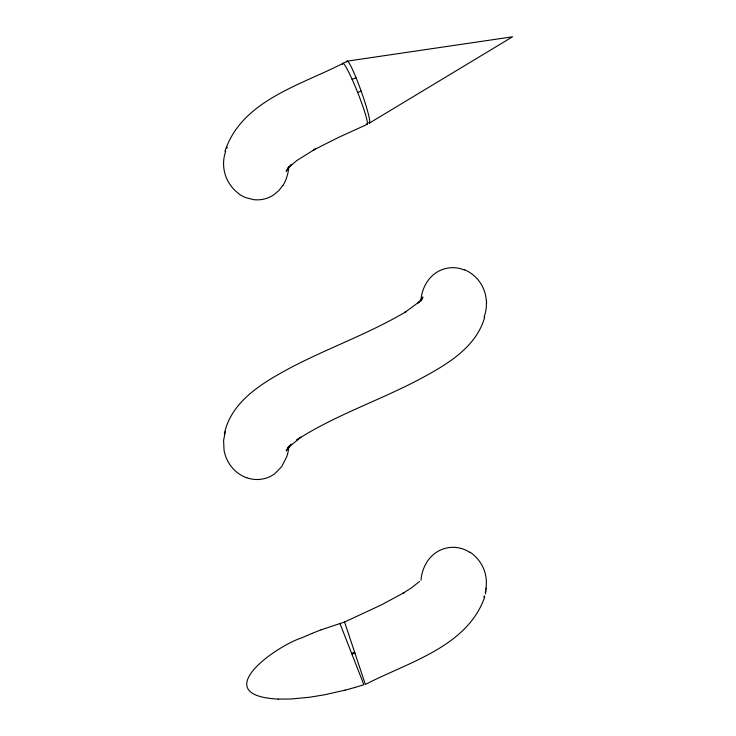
<?xml version="1.0" encoding="UTF-8"?>
<svg xmlns="http://www.w3.org/2000/svg" width="736" height="736" viewBox="0 0 736 736"><rect width="100%" height="100%" fill="white"/><g stroke="black" fill="none" stroke-linecap="round" stroke-linejoin="round"><path stroke-width="1.1" d="M486.202 588.239L486.054 589.232M485.383 593.943L485.944 591.164M224.351 433.854C231.398 400.393 263.966 382.012 291.723 367.126C329.332 347.53 369.628 333.316 406.143 311.604L404.441 312.699L419.952 301.346L417.993 303.039L422.547 297.997L420.946 300.297L422.915 296.93L421.01 301.024M484.72 317.142C475.971 348.266 445.335 365.424 418.784 379.675C378.644 400.78 335.055 415.27 296.792 439.889L300.849 437.156L287.555 448.215L291.171 444.121L286.203 450.975L288.825 446.246M225.326 431.793L223.588 440.376L224.066 450.377A37.527 37.527 0 0 0 226.394 458.197A36.092 36.092 0 0 0 236.412 471.877L237.756 472.926A33.35 33.35 0 0 0 245.189 477.186L246.735 477.765M484.711 597.052C467.102 647.128 407.836 662.317 365.369 684.462L344.558 622.03L381.266 604.937L404.174 592.618M224.931 151.386C241.96 99.167 303.931 84.474 347.208 61.143L512.541 36.8L369.426 123.087M289.046 166.391L286.12 171.267L291.649 164.284L288.052 167.918L297.04 160.393L315.735 148.773L313.251 150.135L338.56 137.393L367.071 124.421M282.9 185.38L278.87 190.523L273.958 194.709A29.688 29.688 0 0 1 253.626 199.64L245.723 197.634A33.488 33.488 0 0 1 238.501 193.669M419.465 581.495L411.764 587.641L402.684 593.492M311.816 633.494L302.248 637.634C274.353 646.64 207.322 695.41 278.291 699.108M352.121 79.378L356.058 77.777M357.668 92.497L361.155 91.098M321.126 629.804L344.558 622.03M311.668 633.549L321.218 629.768M354.577 687.553L363.869 684.738L339.894 623.291M278.199 699.099L290.794 699.025L309.58 697.25L324.677 694.756L345.147 690.129M344.954 690.184L354.669 687.525M351.55 653.163L354.678 652.39M351.882 654.01L354.964 653.246M464.591 269.983L459.871 268.493A30.351 30.351 0 0 0 434.893 273.534C428.499 278.392 424.028 285.531 422.078 293.287A41.722 41.722 0 0 0 420.983 299.488M470 552.377L465.575 550.013A31.676 31.676 0 0 0 455.842 547.455A30.075 30.075 0 0 0 434.608 553.582C428.508 558.293 424.313 565.174 422.317 572.58A41.437 41.437 0 0 0 421.314 577.401L421.176 578.395A42.458 42.458 0 0 0 421.001 580.115M486.459 300.472L486.588 303.03M470.092 552.239A36.524 36.524 0 0 1 485.962 588.202M485.972 589.223A36.533 36.533 0 0 1 485.309 592.526M484.362 595.746A36.533 36.533 0 0 1 483.773 597.31M288.816 446.531A42.476 42.476 0 0 1 286.911 456.329L281.658 466.707L274.684 473.763A30.093 30.093 0 0 1 268.87 477.112A30.194 30.194 0 0 1 246.753 477.719M464.683 269.762A36.119 36.119 0 0 1 486.275 300.481M486.386 303.039A36.358 36.358 0 0 1 484.058 317.032M346.858 62.082A32.908 3.008 70.3 0 1 361.164 91.126A32.908 3.008 70.3 0 1 368.552 122.572M342.479 64.382A32.908 3.008 68.3 0 1 357.687 92.534A32.908 3.008 68.3 0 1 366.197 123.869M238.639 193.485A37.039 37.039 0 0 1 225.685 151.322M226.973 148.157A37.039 37.039 0 0 1 227.341 147.384M288.77 166.778A40.986 40.986 0 0 1 283.01 185.444"/></g></svg>
